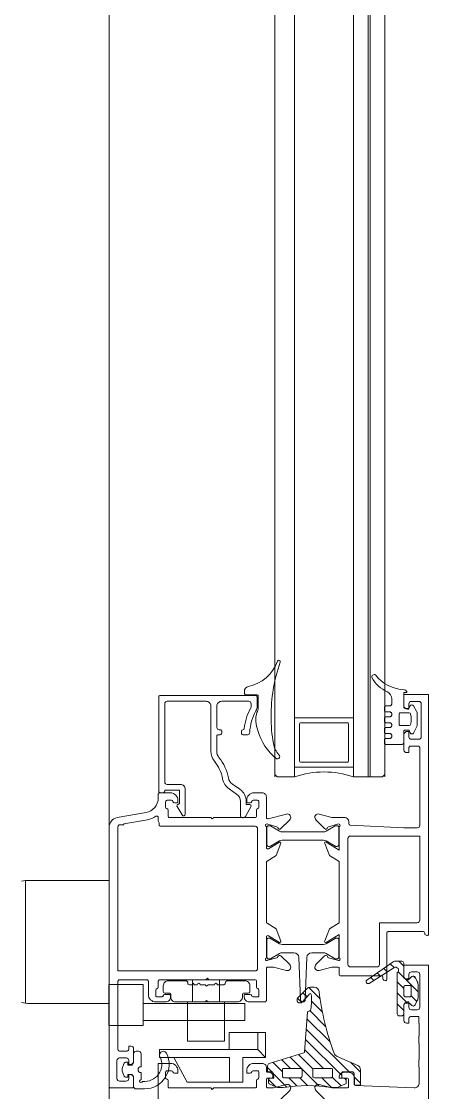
# Model space of a CAD drawing. Extents: x -9058 to 11890, y 0 to 4205.
# Drawn here: x 9847.74 to 9856.02, y 2467.28 to 2489.06 of the extents above; entities that cross this region are included whole.
import ezdxf

# ---------------------------------------------------------------- set-up
doc = ezdxf.new("R2010")
doc.units = 0
doc.header["$MEASUREMENT"] = 0
doc.layers.add('M-TEFRIS2-015', color=129, linetype='Continuous', lineweight=9)

msp = doc.modelspace()

# ---------------------------------------------------------------- hatches: boundary and pattern name
at = {"layer": 'M-TEFRIS2-015'}
h = msp.add_hatch(dxfattribs=at)
h.set_pattern_fill('ANSI31', color=256, scale=0.05, angle=450, style=0)
h.set_pattern_definition([(135, (9986.88761, 2650.53805), (0.1122532, 0.1122532), [])])
edge = h.paths.add_edge_path(flags=16)
edge.add_arc((9855.545, 2469.254), 0.025, 180, 270)
edge.add_line((9855.545, 2469.229), (9855.645, 2469.229))
edge.add_arc((9855.645, 2469.254), 0.025, 270, 360)
edge.add_line((9855.67, 2469.254), (9855.67, 2469.434))
edge.add_arc((9855.645, 2469.434), 0.025, 360, 450)
edge.add_line((9855.645, 2469.459), (9855.545, 2469.459))
edge.add_arc((9855.545, 2469.434), 0.025, 90, 180)
edge.add_line((9855.52, 2469.434), (9855.52, 2469.254))
edge = h.paths.add_edge_path()
edge.add_arc((9855.55, 2469.059), 0.035, 90, 180, ccw=False)
edge.add_line((9855.55, 2469.094), (9855.63, 2469.094))
edge.add_arc((9855.63, 2469.079), 0.015, 47.8308, 90, ccw=False)
edge.add_line((9855.64, 2469.09), (9855.682, 2469.05))
edge.add_arc((9855.71, 2469.079), 0.04, 226.3869, 332.9563)
edge.add_line((9855.745, 2469.061), (9855.791, 2469.149))
edge.add_arc((9855.635, 2469.229), 0.175, 332.9563, 360)
edge.add_line((9855.81, 2469.229), (9855.81, 2469.459))
edge.add_arc((9855.635, 2469.459), 0.175, 360, 387.0437)
edge.add_line((9855.791, 2469.538), (9855.745, 2469.627))
edge.add_arc((9855.71, 2469.609), 0.04, 387.0437, 493.6131)
edge.add_line((9855.682, 2469.638), (9855.64, 2469.598))
edge.add_arc((9855.63, 2469.609), 0.015, 270, 312.1692, ccw=False)
edge.add_line((9855.63, 2469.594), (9855.55, 2469.594))
edge.add_arc((9855.55, 2469.629), 0.035, 180, 270, ccw=False)
edge.add_line((9855.515, 2469.629), (9855.515, 2469.909))
edge.add_arc((9855.475, 2469.909), 0.04, 360, 450)
edge.add_line((9855.475, 2469.949), (9855.33, 2469.949))
edge.add_arc((9855.33, 2469.899), 0.05, 450, 490.0348)
edge.add_line((9855.298, 2469.937), (9854.764, 2469.564))
edge.add_arc((9854.79, 2469.534), 0.04, 130.0348, 303.0043)
edge.add_line((9854.812, 2469.5), (9855.317, 2469.818))
edge.add_arc((9855.349, 2469.768), 0.06, -56.1456, 123.0043, ccw=False)
edge.add_line((9855.383, 2469.718), (9855.383, 2468.879))
edge.add_arc((9855.423, 2468.879), 0.04, 180, 270)
edge.add_line((9855.423, 2468.839), (9855.475, 2468.839))
edge.add_arc((9855.475, 2468.879), 0.04, 270, 360)
edge.add_line((9855.515, 2468.879), (9855.515, 2469.059))
h = msp.add_hatch(dxfattribs=at)
h.set_pattern_fill('ANSI31', color=256, scale=0.05, style=0)
h.set_pattern_definition([(135, (9604.37365, 2468.07822), (-0.1122532, -0.1122532), [])])
h.paths.add_polyline_path([(9853.362, 2469.203), (9853.543, 2469.39, -0.203536), (9853.615, 2469.421), (9853.695, 2469.421, -0.380587), (9853.795, 2469.332, 0.061836), (9854.102, 2468.075, 0.189764), (9854.151, 2468.021), (9854.579, 2467.831, -0.285747), (9854.635, 2467.741), (9854.635, 2467.451, -0.414214), (9854.615, 2467.431), (9854.525, 2467.431, -0.414214), (9854.505, 2467.451), (9854.505, 2467.666, 0.414214), (9854.47, 2467.701), (9854.28, 2467.701, 0.414214), (9854.255, 2467.676), (9854.255, 2467.596, 0.414214), (9854.28, 2467.571), (9854.315, 2467.571, -0.414214), (9854.345, 2467.541), (9854.345, 2467.475, -0.296563), (9854.333, 2467.456), (9854.198, 2467.396, -0.104779), (9854.125, 2467.381), (9854.045, 2467.381, 0.081633), (9853.065, 2467.381), (9852.985, 2467.381, -0.104779), (9852.912, 2467.396), (9852.777, 2467.456, -0.296563), (9852.765, 2467.475), (9852.765, 2467.541, -0.414214), (9852.795, 2467.571), (9852.83, 2467.571, 0.414214), (9852.855, 2467.596), (9852.855, 2467.676, 0.414214), (9852.83, 2467.701), (9852.77, 2467.701, -0.414214), (9852.745, 2467.726), (9852.745, 2467.821, -0.328426), (9852.78, 2467.869), (9853.483, 2468.087, 0.309555), (9853.5, 2468.109), (9853.555, 2468.912, -0.394287), (9853.575, 2468.931, 0.364538), (9853.625, 2468.972, 0.068684), (9853.635, 2469.273, 0.950368), (9853.595, 2469.271, -0.000002), (9853.595, 2469.271), (9853.448, 2469.119, -0.999219)])
h.paths.add_polyline_path([(9853.695, 2467.771), (9854.035, 2467.771, -0.414214), (9854.065, 2467.741), (9854.065, 2467.611, -0.414214), (9854.035, 2467.581), (9853.695, 2467.581, -0.414214), (9853.665, 2467.611), (9853.665, 2467.741, -0.414214)], flags=16)
h.paths.add_polyline_path([(9853.445, 2467.741), (9853.445, 2467.611, -0.414214), (9853.415, 2467.581), (9853.075, 2467.581, -0.414214), (9853.045, 2467.611), (9853.045, 2467.741, -0.414214), (9853.075, 2467.771), (9853.415, 2467.771, -0.414214)], flags=16)

# ---------------------------------------------------------------- linework, layer by layer
for p, q in [((9852.894, 2473.698), (9852.894, 2519.069)), ((9853.294, 2473.698), (9853.294, 2519.069)), ((9854.494, 2473.698), (9854.494, 2519.069)), ((9854.794, 2473.698), (9854.794, 2519.069)), ((9854.832, 2473.698), (9854.832, 2519.069)), ((9855.132, 2473.698), (9855.132, 2519.069)), ((9852.894, 2476.473), (9852.894, 2474.205)), ((9852.894, 2476.473), (9852.894, 2473.748)), ((9853.294, 2476.473), (9853.294, 2473.698)), ((9854.494, 2476.473), (9854.494, 2473.698)), ((9854.794, 2476.473), (9854.794, 2473.698)), ((9854.832, 2476.473), (9854.832, 2473.698)), ((9855.132, 2476.473), (9855.132, 2473.748)), ((9854.494, 2474.898), (9853.294, 2474.898)), ((9854.494, 2473.898), (9853.294, 2473.898)), ((9852.944, 2473.698), (9852.894, 2473.748)), ((9853.294, 2473.698), (9852.944, 2473.698)), ((9855.082, 2473.698), (9854.494, 2473.698)), ((9855.082, 2473.698), (9855.132, 2473.748)), ((9847.821, 2469.096), (9847.821, 2471.588)), ((9847.907, 2471.592), (9849.521, 2471.592)), ((9849.521, 2469.092), (9847.907, 2469.092)), ((9852.706, 2468.5), (9851.965, 2468.5)), ((9851.965, 2468.5), (9851.965, 2468.154)), ((9852.546, 2468.5), (9852.546, 2468.154)), ((9852.706, 2468.154), (9852.706, 2468.5)), ((9850.55, 2468.154), (9850.55, 2467.991)), ((9850.55, 2468.154), (9852.546, 2468.154)), ((9851.971, 2467.991), (9850.55, 2467.991)), ((9851.111, 2467.491), (9850.841, 2467.991)), ((9851.971, 2467.991), (9851.971, 2467.491)), ((9852.706, 2467.991), (9852.242, 2467.991)), ((9852.242, 2467.991), (9852.242, 2467.491)), ((9852.546, 2468.154), (9852.706, 2467.991)), ((9852.706, 2467.991), (9852.706, 2468.154)), ((9852.071, 2467.491), (9851.111, 2467.491)), ((9852.242, 2467.491), (9852.071, 2467.491))]:
    msp.add_line(p, q, dxfattribs=at)
for points in [[(9849.522, 2522.696), (9849.523, 2403.938)], [(9850.217, 2468.742), (9852.283, 2468.742), (9852.283, 2469.092), (9850.217, 2469.092)]]:
    msp.add_lwpolyline(points, dxfattribs=at)
for points in [[(9852.523, 2475.368), (9852.303, 2475.368, -0.414214), (9852.273, 2475.398), (9852.273, 2475.436, -0.356389), (9852.353, 2475.534, 0.262181), (9852.947, 2476.049, -0.316752), (9852.975, 2476.068, -0.499585), (9853.004, 2476.03, 0.048291), (9852.862, 2475.475, 0.086497), (9852.865, 2474.376, 0.16681), (9852.977, 2474.148, -0.169383), (9852.991, 2474.127), (9852.993, 2474.115, -0.513067), (9852.928, 2474.067, -0.159858), (9852.548, 2474.643, -0.178819), (9852.53, 2475.009), (9852.54, 2475.028, 0.13005), (9852.553, 2475.078), (9852.553, 2475.338, 0.414214)], [(9851.743, 2474.555), (9851.783, 2474.555, 0.414214), (9851.813, 2474.585), (9851.813, 2474.625, 0.414214), (9851.783, 2474.655), (9851.763, 2474.655, -0.414214), (9851.713, 2474.705), (9851.713, 2475.135, -0.414214), (9851.813, 2475.235), (9852.362, 2475.235, -0.414214), (9852.412, 2475.185), (9852.412, 2475.134, -0.127567), (9852.403, 2475.1, 0.09888), (9852.269, 2474.682, -0.367727), (9852.241, 2474.655, 0.399482), (9852.213, 2474.625), (9852.213, 2474.585, 0.414214), (9852.243, 2474.555), (9852.334, 2474.555, 0.400329), (9852.383, 2474.603, -0.114933), (9852.507, 2475.039, 0.127017), (9852.532, 2475.136), (9852.532, 2475.325, 0.414214), (9852.502, 2475.355), (9850.562, 2475.355, 0.414214), (9850.532, 2475.325), (9850.532, 2473.405, 0.414214), (9850.562, 2473.375), (9850.622, 2473.375, 0.414214), (9850.652, 2473.405), (9850.652, 2473.425), (9850.952, 2473.425), (9850.952, 2473.155), (9850.917, 2473.135, 0.414214), (9850.906, 2473.094), (9851.005, 2472.923, 0.767327), (9851.072, 2472.941), (9851.072, 2473.445, 0.414214), (9850.972, 2473.545), (9850.702, 2473.545, -0.414214), (9850.652, 2473.595), (9850.652, 2475.185, -0.414214), (9850.702, 2475.235), (9851.493, 2475.235, -0.414214), (9851.593, 2475.135), (9851.593, 2474.222, 0.172094), (9851.664, 2474.02, -0.126051), (9851.83, 2473.659, 0.197455), (9851.961, 2473.455), (9852.116, 2473.347, -0.244698), (9852.192, 2473.199), (9852.192, 2472.92, 0.767327), (9852.294, 2472.893), (9852.408, 2473.09, 0.57735), (9852.382, 2473.135), (9852.312, 2473.135), (9852.312, 2473.199, 0.244698), (9852.184, 2473.445), (9852.03, 2473.548, -0.197455), (9851.948, 2473.676, 0.126051), (9851.757, 2474.09, -0.178336), (9851.713, 2474.222), (9851.713, 2474.525, -0.414214)], [(9855.656, 2474.976, 0.359904), (9855.627, 2475), (9855.451, 2475, 0.414214), (9855.421, 2474.97), (9855.421, 2474.77, 0.414214), (9855.451, 2474.74), (9855.627, 2474.74, 0.359904), (9855.656, 2474.764, 0.094739)], [(9854.364, 2473.998, 0.414214), (9854.394, 2474.028), (9854.394, 2474.768, 0.414214), (9854.364, 2474.798), (9853.424, 2474.798, 0.414214), (9853.394, 2474.768), (9853.394, 2474.028, 0.414214), (9853.424, 2473.998)], [(9852.521, 2473.024, -0.365977), (9852.546, 2473.054, 0.365977), (9852.571, 2473.083), (9852.571, 2473.193, 0.414214), (9852.541, 2473.223), (9852.451, 2473.223, 0.365977), (9852.422, 2473.198, -0.366034), (9852.392, 2473.173), (9852.331, 2473.173, -0.414214), (9852.321, 2473.183), (9852.321, 2473.223, -0.414214), (9852.471, 2473.373), (9852.641, 2473.373, -0.414214), (9852.721, 2473.293), (9852.721, 2472.874, 0.493043), (9852.759, 2472.845), (9853.128, 2472.943, -0.700084), (9853.203, 2472.835), (9853.19, 2472.817), (9853.017, 2472.646, -0.607471), (9852.957, 2472.662, 0.283637), (9852.936, 2472.685), (9852.752, 2472.734, 1.229391), (9852.721, 2472.684), (9852.721, 2472.263, 0.585524), (9852.767, 2472.237), (9852.986, 2472.371, -0.713664), (9853.015, 2472.347), (9852.921, 2472.097), (9852.736, 2471.984, 0.261412), (9852.721, 2471.958), (9852.721, 2470.747, 0.261412), (9852.736, 2470.722), (9852.921, 2470.608), (9853.015, 2470.359, -0.713664), (9852.986, 2470.334), (9852.767, 2470.468, 0.585524), (9852.721, 2470.443), (9852.721, 2470.022, 1.229391), (9852.752, 2469.971), (9852.936, 2470.021, 0.283637), (9852.957, 2470.043, -0.607471), (9853.017, 2470.059), (9853.19, 2469.888), (9853.203, 2469.87, -0.700084), (9853.128, 2469.762), (9852.867, 2469.832), (9852.751, 2469.832, 0.414214), (9852.721, 2469.802), (9852.721, 2469.153, -0.414214), (9852.691, 2469.123), (9852.371, 2469.123, -0.414222), (9852.271, 2469.223), (9852.271, 2469.263, -0.414214), (9852.281, 2469.273), (9852.392, 2469.273, -0.366034), (9852.422, 2469.248, 0.365977), (9852.451, 2469.223), (9852.541, 2469.223, 0.414214), (9852.571, 2469.253), (9852.571, 2469.363, 0.365977), (9852.546, 2469.393, -0.365977), (9852.521, 2469.423), (9852.521, 2469.543, 0.414214), (9852.491, 2469.573), (9851.551, 2469.573), (9851.521, 2469.603), (9851.491, 2469.573), (9850.551, 2469.573, 0.414214), (9850.521, 2469.543), (9850.521, 2469.423, -0.365977), (9850.496, 2469.393, 0.365977), (9850.471, 2469.363), (9850.471, 2469.253, 0.414214), (9850.501, 2469.223), (9850.591, 2469.223, 0.365977), (9850.621, 2469.248, -0.366034), (9850.651, 2469.273), (9850.761, 2469.273, -0.414214), (9850.771, 2469.263), (9850.771, 2469.223, -0.414214), (9850.671, 2469.123), (9850.471, 2469.123, -0.414214), (9850.321, 2469.273), (9850.321, 2469.543, 0.414214), (9850.291, 2469.573), (9849.731, 2469.573, 0.414214), (9849.701, 2469.543), (9849.701, 2468.153, 0.414214), (9849.731, 2468.123), (9849.891, 2468.123, 0.414214), (9849.921, 2468.153), (9849.921, 2468.223), (9849.971, 2468.223, -0.414214), (9850.021, 2468.173), (9850.021, 2467.918, -0.414214), (9849.951, 2467.848), (9849.931, 2467.848, -0.414214), (9849.921, 2467.858), (9849.921, 2467.933, 0.414214), (9849.871, 2467.983), (9849.731, 2467.983, 0.414214), (9849.681, 2467.933), (9849.681, 2467.563, 0.414214), (9849.731, 2467.513), (9849.871, 2467.513, 0.414214), (9849.921, 2467.563), (9849.921, 2467.638, -0.414214), (9849.931, 2467.648), (9849.951, 2467.648, -0.414214), (9850.021, 2467.578), (9850.021, 2467.403, -0.414214), (9849.991, 2467.373), (9849.551, 2467.373, -0.414214), (9849.521, 2467.403), (9849.521, 2472.673, -0.363975), (9849.687, 2472.87), (9850.273, 2472.974, 0.36397), (9850.521, 2473.269), (9850.521, 2473.343, -0.414214), (9850.551, 2473.373), (9850.771, 2473.373, -0.414214), (9850.921, 2473.223), (9850.921, 2473.183, -0.414214), (9850.911, 2473.173), (9850.851, 2473.173, -0.366034), (9850.821, 2473.198, 0.365977), (9850.791, 2473.223), (9850.701, 2473.223, 0.414214), (9850.671, 2473.193), (9850.671, 2473.083, 0.365977), (9850.696, 2473.054, -0.365977), (9850.721, 2473.024), (9850.721, 2472.903, 0.414214), (9850.751, 2472.873), (9851.591, 2472.873), (9851.621, 2472.843), (9851.651, 2472.873), (9852.491, 2472.873, 0.414214), (9852.521, 2472.903)], [(9849.701, 2472.672, -0.207097), (9849.723, 2472.723), (9849.821, 2472.723), (9849.821, 2472.742), (9850.3, 2472.826, 0.106114), (9850.475, 2472.897, -0.602221), (9850.521, 2472.872), (9850.521, 2472.823, 0.162278), (9850.541, 2472.763), (9850.541, 2472.723, 0.414214), (9850.571, 2472.693), (9852.491, 2472.693, -0.414214), (9852.541, 2472.643), (9852.541, 2469.803, -0.414214), (9852.491, 2469.753), (9849.701, 2469.753)], [(9853.936, 2472.593), (9854.122, 2472.701, -0.131652), (9854.137, 2472.705), (9854.163, 2472.705, -0.414214), (9854.193, 2472.675), (9854.193, 2472.315, -0.414214), (9854.163, 2472.285), (9854.137, 2472.285, -0.131652), (9854.122, 2472.289), (9853.936, 2472.396, 0.131652), (9853.886, 2472.41), (9853.04, 2472.41, 0.131652), (9852.99, 2472.396), (9852.803, 2472.289, -0.131652), (9852.788, 2472.285), (9852.763, 2472.285, -0.414214), (9852.733, 2472.315), (9852.733, 2472.675, -0.414214), (9852.763, 2472.705), (9852.788, 2472.705, -0.131652), (9852.803, 2472.701), (9852.99, 2472.593, 0.131652), (9853.04, 2472.58), (9853.886, 2472.58, 0.131652)], [(9855.021, 2470.723), (9855.021, 2469.883, -0.414214), (9854.971, 2469.833), (9854.431, 2469.833, -0.414214), (9854.381, 2469.883), (9854.381, 2472.443, -0.414214), (9854.431, 2472.493), (9855.841, 2472.493), (9855.841, 2470.783, -0.414214), (9855.791, 2470.733), (9855.031, 2470.733, 0.414214)], [(9853.38, 2470.027, 0.403142), (9853.281, 2470.123), (9853.04, 2470.123, 0.131652), (9852.99, 2470.11), (9852.803, 2470.002, -0.131652), (9852.788, 2469.998), (9852.763, 2469.998, -0.414214), (9852.733, 2470.028), (9852.733, 2470.388, -0.414214), (9852.763, 2470.418), (9852.788, 2470.418, -0.131652), (9852.803, 2470.414), (9852.99, 2470.307, 0.131652), (9853.04, 2470.293), (9853.886, 2470.293, 0.131652), (9853.936, 2470.307), (9854.122, 2470.414, -0.131652), (9854.137, 2470.418), (9854.163, 2470.418, -0.414214), (9854.193, 2470.388), (9854.193, 2470.028, -0.414214), (9854.163, 2469.998), (9854.137, 2469.998, -0.131652), (9854.122, 2470.002), (9853.936, 2470.11, 0.131652), (9853.886, 2470.123), (9853.645, 2470.123, 0.403142), (9853.545, 2470.027), (9853.513, 2469.172, -0.962756), (9853.413, 2469.172)], [(9855.515, 2469.059, -0.414214), (9855.55, 2469.094), (9855.63, 2469.094, -0.186103), (9855.64, 2469.09), (9855.682, 2469.05, 0.501687), (9855.745, 2469.061), (9855.791, 2469.149, 0.118551), (9855.81, 2469.229), (9855.81, 2469.459, 0.118551), (9855.791, 2469.538), (9855.745, 2469.627, 0.501687), (9855.682, 2469.638), (9855.64, 2469.598, -0.186103), (9855.63, 2469.594), (9855.55, 2469.594, -0.414214), (9855.515, 2469.629), (9855.515, 2469.909, 0.414214), (9855.475, 2469.949), (9855.33, 2469.949, 0.176484), (9855.298, 2469.937), (9854.764, 2469.564, 0.940455), (9854.812, 2469.5), (9855.317, 2469.818, -0.992608), (9855.383, 2469.718), (9855.383, 2468.879, 0.414214), (9855.423, 2468.839), (9855.475, 2468.839, 0.414214), (9855.515, 2468.879)], [(9851.474, 2469.472), (9851.374, 2469.472, 1), (9851.314, 2469.472), (9851.251, 2469.472), (9851.234, 2469.502), (9851.217, 2469.472), (9851.154, 2469.472, -0.414214), (9851.124, 2469.502, 0.414214), (9851.074, 2469.552), (9850.724, 2469.552, 0.414214), (9850.624, 2469.452), (9850.624, 2469.332, 0.414214), (9850.654, 2469.302), (9850.744, 2469.302, -0.414214), (9850.774, 2469.272), (9850.774, 2469.222, 0.414214), (9850.874, 2469.122), (9850.924, 2469.122), (9851.474, 2469.122), (9851.504, 2469.152), (9851.534, 2469.122), (9852.084, 2469.122), (9852.134, 2469.122, 0.414214), (9852.234, 2469.222), (9852.234, 2469.272, -0.414214), (9852.264, 2469.302), (9852.354, 2469.302, 0.414214), (9852.384, 2469.332), (9852.384, 2469.452, 0.414214), (9852.284, 2469.552), (9851.934, 2469.552, 0.414214), (9851.884, 2469.502, -0.414214), (9851.854, 2469.472), (9851.724, 2469.472, 1), (9851.664, 2469.472), (9851.534, 2469.472), (9851.504, 2469.442)], [(9855.52, 2469.254, 0.414214), (9855.545, 2469.229), (9855.645, 2469.229, 0.414214), (9855.67, 2469.254), (9855.67, 2469.434, 0.414214), (9855.645, 2469.459), (9855.545, 2469.459, 0.414214), (9855.52, 2469.434)], [(9849.901, 2467.59), (9849.901, 2467.65), (9849.981, 2467.65, -0.236068), (9850.021, 2467.57), (9850.021, 2467.405, 0.414214), (9850.071, 2467.355), (9850.243, 2467.355, 0.557109), (9850.69, 2468.078, 0.284432), (9850.623, 2468.12, 0.557109), (9850.556, 2468.011, -0.59685), (9850.201, 2467.508, -2.161979), (9850.171, 2467.543), (9850.171, 2467.685, -1), (9850.171, 2467.805), (9850.171, 2468.07, 0.414214), (9850.121, 2468.12), (9850.071, 2468.12, 0.414214), (9850.021, 2468.07), (9850.021, 2467.92, -0.236068), (9849.981, 2467.84), (9849.901, 2467.84), (9849.901, 2467.9), (9849.868, 2467.9, 0.323522), (9849.82, 2467.866), (9849.789, 2467.772, 0.019238), (9849.787, 2467.765), (9849.787, 2467.725, 0.019238), (9849.789, 2467.717), (9849.82, 2467.624, 0.323522), (9849.868, 2467.59)], [(9853.077, 2467.771, 0.414214), (9853.047, 2467.741), (9853.047, 2467.611, 0.414214), (9853.077, 2467.581), (9853.417, 2467.581, 0.414214), (9853.447, 2467.611), (9853.447, 2467.741, 0.414214), (9853.417, 2467.771)], [(9853.697, 2467.771, 0.414214), (9853.667, 2467.741), (9853.667, 2467.611, 0.414214), (9853.697, 2467.581), (9854.037, 2467.581, 0.414214), (9854.067, 2467.611), (9854.067, 2467.741, 0.414214), (9854.037, 2467.771)]]:
    msp.add_lwpolyline(points, format="xyb", close=True, dxfattribs=at)
for points in [[(9855.532, 2475.465, -0.220745), (9854.938, 2475.774, 0.651907), (9854.869, 2475.718, 0.176952), (9855.185, 2475.427, -0.281357), (9855.273, 2475.283), (9855.273, 2475.203), (9855.273, 2475.189), (9855.272, 2475.182), (9855.271, 2475.174), (9855.268, 2475.167), (9855.264, 2475.16), (9855.258, 2475.154), (9855.252, 2475.148), (9855.245, 2475.144), (9855.238, 2475.141), (9855.223, 2475.139), (9855.147, 2475.139), (9855.144, 2475.139), (9855.141, 2475.138), (9855.138, 2475.137), (9855.135, 2475.135), (9855.133, 2475.133), (9855.131, 2475.131), (9855.129, 2475.128), (9855.128, 2475.125), (9855.127, 2475.119), (9855.127, 2475.039), (9855.127, 2475.036), (9855.128, 2475.033), (9855.129, 2475.03), (9855.131, 2475.027), (9855.133, 2475.025), (9855.135, 2475.023), (9855.138, 2475.021), (9855.141, 2475.02), (9855.147, 2475.019), (9855.223, 2475.019), (9855.23, 2475.018), (9855.238, 2475.017), (9855.245, 2475.014), (9855.252, 2475.01), (9855.258, 2475.004), (9855.264, 2474.998), (9855.268, 2474.991), (9855.271, 2474.984), (9855.273, 2474.969), (9855.272, 2474.962), (9855.271, 2474.954), (9855.268, 2474.947), (9855.264, 2474.94), (9855.258, 2474.934), (9855.252, 2474.928), (9855.245, 2474.924), (9855.238, 2474.921), (9855.223, 2474.919), (9855.147, 2474.919), (9855.144, 2474.919), (9855.141, 2474.918), (9855.138, 2474.917), (9855.135, 2474.915), (9855.133, 2474.913), (9855.131, 2474.911), (9855.129, 2474.908), (9855.128, 2474.905), (9855.127, 2474.899), (9855.127, 2474.819), (9855.127, 2474.816), (9855.128, 2474.813), (9855.129, 2474.81), (9855.131, 2474.807), (9855.133, 2474.805), (9855.135, 2474.803), (9855.138, 2474.801), (9855.141, 2474.8), (9855.147, 2474.799), (9855.223, 2474.799), (9855.23, 2474.798), (9855.238, 2474.797), (9855.245, 2474.794), (9855.252, 2474.79), (9855.258, 2474.784), (9855.264, 2474.778), (9855.268, 2474.771), (9855.271, 2474.764), (9855.273, 2474.749), (9855.272, 2474.742), (9855.271, 2474.734), (9855.268, 2474.727), (9855.264, 2474.72), (9855.258, 2474.714), (9855.252, 2474.708), (9855.245, 2474.704), (9855.238, 2474.701), (9855.223, 2474.699), (9855.147, 2474.699), (9855.144, 2474.699), (9855.141, 2474.698), (9855.138, 2474.697), (9855.135, 2474.695), (9855.133, 2474.693), (9855.131, 2474.691), (9855.129, 2474.688), (9855.128, 2474.685), (9855.127, 2474.679), (9855.127, 2474.599), (9855.127, 2474.596), (9855.128, 2474.593), (9855.129, 2474.59), (9855.131, 2474.587), (9855.133, 2474.585), (9855.135, 2474.583), (9855.138, 2474.581), (9855.141, 2474.58), (9855.147, 2474.579), (9855.223, 2474.579), (9855.23, 2474.578), (9855.238, 2474.577), (9855.245, 2474.574), (9855.252, 2474.57), (9855.258, 2474.564), (9855.264, 2474.558), (9855.268, 2474.551), (9855.271, 2474.544), (9855.273, 2474.529), (9855.272, 2474.522), (9855.271, 2474.514), (9855.268, 2474.507), (9855.264, 2474.5), (9855.258, 2474.494), (9855.252, 2474.488), (9855.245, 2474.484), (9855.238, 2474.481), (9855.223, 2474.479), (9855.147, 2474.479), (9855.144, 2474.479), (9855.141, 2474.478), (9855.138, 2474.477), (9855.135, 2474.475), (9855.133, 2474.473), (9855.131, 2474.471), (9855.129, 2474.468), (9855.128, 2474.465), (9855.127, 2474.459), (9855.127, 2474.379), (9855.127, 2474.376), (9855.128, 2474.373), (9855.129, 2474.37), (9855.131, 2474.367), (9855.133, 2474.365), (9855.135, 2474.363), (9855.138, 2474.361), (9855.141, 2474.36), (9855.147, 2474.359), (9855.485, 2474.359, 0.414214), (9855.515, 2474.389), (9855.515, 2474.62, -0.414214), (9855.545, 2474.65), (9855.61, 2474.65, -0.291535), (9855.628, 2474.638), (9855.648, 2474.59, 0.613042), (9855.711, 2474.588), (9855.774, 2474.707, 0.127095), (9855.79, 2474.77), (9855.79, 2474.97, 0.127095), (9855.774, 2475.033), (9855.716, 2475.142, 0.585233), (9855.647, 2475.142), (9855.622, 2475.094, -0.167811), (9855.61, 2475.09), (9855.545, 2475.09, -0.414214), (9855.515, 2475.12), (9855.515, 2475.415), (9855.579, 2475.415, 0.394677), (9855.532, 2475.465)], [(9854.399, 2472.754, 0.459137), (9854.427, 2472.718), (9855.521, 2472.663), (9855.791, 2472.663, 0.414214), (9855.841, 2472.713), (9855.841, 2474.293, 0.414214), (9855.811, 2474.323), (9855.651, 2474.323, 0.414214), (9855.621, 2474.293), (9855.621, 2474.193), (9855.571, 2474.193, -0.414214), (9855.521, 2474.243), (9855.521, 2474.553, -0.414214), (9855.591, 2474.623), (9855.611, 2474.623, -0.414214), (9855.621, 2474.613), (9855.621, 2474.513, 0.414214), (9855.671, 2474.463), (9855.821, 2474.463, 0.414214), (9855.871, 2474.513), (9855.871, 2475.183, 0.414214), (9855.821, 2475.233), (9855.671, 2475.233, 0.414214), (9855.621, 2475.183), (9855.621, 2475.083, -0.414214), (9855.611, 2475.073), (9855.591, 2475.073, -0.414214), (9855.521, 2475.143), (9855.521, 2475.363, -0.414214), (9855.531, 2475.373), (9856.011, 2475.373, -0.414214), (9856.021, 2475.363), (9856.021, 2470.498, -0.535184), (9855.987, 2470.475), (9855.943, 2470.493), (9855.943, 2470.523, 0.414214), (9855.913, 2470.553), (9855.201, 2470.553, 0.414214), (9855.171, 2470.523), (9855.171, 2469.578, -0.535184), (9855.137, 2469.555), (9855.112, 2469.566, -0.302776), (9855.093, 2469.593), (9855.093, 2469.623, 0.414214), (9855.063, 2469.653), (9854.231, 2469.653, -0.414214), (9854.201, 2469.683), (9854.201, 2469.802, 0.414214), (9854.171, 2469.832), (9854.056, 2469.832), (9853.795, 2469.762, -0.700084), (9853.72, 2469.87), (9853.732, 2469.888), (9853.905, 2470.059, -0.607471), (9853.965, 2470.043, 0.283637), (9853.987, 2470.021), (9854.171, 2469.971, 1.229391), (9854.201, 2470.022), (9854.201, 2470.496), (9853.935, 2470.333, -0.859449), (9853.909, 2470.364), (9854.002, 2470.608), (9854.201, 2470.73), (9854.201, 2471.975), (9854.002, 2472.097), (9853.909, 2472.342, -0.859449), (9853.935, 2472.372), (9854.201, 2472.209), (9854.201, 2472.684, 1.229391), (9854.171, 2472.734), (9853.987, 2472.685, 0.283637), (9853.965, 2472.662, -0.607471), (9853.905, 2472.646), (9853.732, 2472.817), (9853.72, 2472.835, -0.700084), (9853.795, 2472.943), (9854.056, 2472.873), (9854.301, 2472.873, -0.474196), (9854.399, 2472.754)], [(9853.905, 2467.146), (9853.732, 2467.317), (9853.72, 2467.335, -0.700084), (9853.795, 2467.443), (9854.056, 2467.373), (9854.361, 2467.373, 0.414214), (9854.391, 2467.403), (9854.391, 2467.543, 0.414214), (9854.361, 2467.573), (9854.211, 2467.573, -0.414214), (9854.201, 2467.583), (9854.201, 2467.593, -0.414214), (9854.301, 2467.693), (9854.391, 2467.693, -0.414214), (9854.511, 2467.573), (9854.511, 2467.452, 0.403083), (9854.54, 2467.422), (9855.728, 2467.377, 0.425337), (9855.831, 2467.477), (9855.831, 2467.797), (9855.821, 2467.797), (9855.821, 2467.947), (9855.831, 2467.947), (9855.831, 2468.277), (9855.821, 2468.277), (9855.821, 2468.427), (9855.831, 2468.427), (9855.831, 2468.693), (9855.821, 2468.693), (9855.821, 2468.823), (9855.651, 2468.823, 0.414214), (9855.621, 2468.793), (9855.621, 2468.693), (9855.571, 2468.693, -0.414214), (9855.521, 2468.743), (9855.521, 2469.053, -0.414214), (9855.591, 2469.123), (9855.611, 2469.123, -0.414214), (9855.621, 2469.113), (9855.621, 2469.013, 0.414214), (9855.671, 2468.963), (9855.791, 2468.963, 0.414214), (9855.841, 2469.013), (9855.841, 2469.683, 0.414214), (9855.791, 2469.733), (9855.671, 2469.733, 0.414214), (9855.621, 2469.683), (9855.621, 2469.583, -0.414214), (9855.611, 2469.573), (9855.591, 2469.573, -0.414214), (9855.521, 2469.643), (9855.521, 2469.863, -0.414214), (9855.531, 2469.873), (9856.011, 2469.873, -0.414214), (9856.021, 2469.863), (9856.021, 2461.883, -0.414214)], [(9853.065, 2467.381, -0.081633), (9854.045, 2467.381), (9854.125, 2467.381, 0.104779), (9854.198, 2467.396), (9854.333, 2467.456, 0.296563), (9854.345, 2467.475), (9854.345, 2467.541, 0.414214), (9854.315, 2467.571), (9854.28, 2467.571, -0.414214), (9854.255, 2467.596), (9854.255, 2467.676, -0.414214), (9854.28, 2467.701), (9854.47, 2467.701, -0.414214), (9854.505, 2467.666), (9854.505, 2467.451, 0.414214), (9854.525, 2467.431), (9854.615, 2467.431, 0.414214), (9854.635, 2467.451), (9854.635, 2467.741, 0.285747), (9854.579, 2467.831), (9854.151, 2468.021, -0.189764), (9854.102, 2468.075, -0.061836), (9853.795, 2469.332, 0.380587), (9853.695, 2469.421), (9853.615, 2469.421, 0.203536), (9853.543, 2469.39), (9853.362, 2469.203, 0.999219), (9853.448, 2469.119), (9853.595, 2469.271, -0.950364), (9853.635, 2469.273, -0.068684), (9853.625, 2468.972, -0.364538), (9853.575, 2468.931, 0.394287), (9853.555, 2468.912), (9853.5, 2468.109, -0.309555), (9853.483, 2468.087), (9852.78, 2467.869, 0.328426), (9852.745, 2467.821), (9852.745, 2467.726, 0.414214), (9852.77, 2467.701), (9852.83, 2467.701, -0.414214), (9852.855, 2467.676), (9852.855, 2467.596, -0.414214), (9852.83, 2467.571), (9852.795, 2467.571, 0.414214), (9852.765, 2467.541), (9852.765, 2467.475, 0.296563), (9852.777, 2467.456), (9852.912, 2467.396, 0.104779), (9852.985, 2467.381), (9853.065, 2467.381)], [(9852.721, 2467.793, 0.414222), (9852.641, 2467.873), (9852.471, 2467.873, 0.414214), (9852.321, 2467.723), (9852.321, 2467.683, 0.414214), (9852.331, 2467.673), (9852.392, 2467.673, 0.366034), (9852.422, 2467.698, -0.365977), (9852.451, 2467.723), (9852.541, 2467.723, -0.414214), (9852.571, 2467.693), (9852.571, 2467.583, -0.365977), (9852.546, 2467.554, 0.365977), (9852.521, 2467.524), (9852.521, 2467.403, -0.414214), (9852.491, 2467.373), (9851.651, 2467.373), (9851.621, 2467.343), (9851.591, 2467.373), (9850.751, 2467.373, -0.414214), (9850.721, 2467.403), (9850.721, 2467.524, 0.365977), (9850.696, 2467.554, -0.365977), (9850.671, 2467.583), (9850.671, 2467.693, -0.414214), (9850.701, 2467.723), (9850.791, 2467.723, -0.365977), (9850.821, 2467.698, 0.366034), (9850.851, 2467.673), (9850.911, 2467.673, 0.414214), (9850.921, 2467.683), (9850.921, 2467.723, 0.414214), (9850.771, 2467.873), (9850.531, 2467.873, 0.414214), (9850.521, 2467.863), (9850.521, 2463.883, 0.414214)], [(9853.017, 2467.146), (9853.19, 2467.317), (9853.203, 2467.335, 0.700084), (9853.128, 2467.443), (9852.867, 2467.373), (9852.751, 2467.373, -0.414214), (9852.721, 2467.403), (9852.721, 2467.543, -0.414214), (9852.751, 2467.573), (9852.861, 2467.573, 0.414214), (9852.871, 2467.583), (9852.871, 2467.593, 0.414214), (9852.771, 2467.693), (9852.751, 2467.693, -0.414214), (9852.721, 2467.723), (9852.721, 2467.793)]]:
    msp.add_lwpolyline(points, format="xyb", dxfattribs=at)
for points in [[(9851.768, 2469.122), (9851.219, 2469.122), (9851.219, 2469.573), (9851.768, 2469.573)], [(9849.517, 2469.475), (9849.517, 2468.642), (9850.217, 2468.642), (9850.217, 2469.475)], [(9851.87, 2469.122), (9851.117, 2469.122), (9851.117, 2468.322), (9851.87, 2468.322)]]:
    msp.add_lwpolyline(points, close=True, dxfattribs=at)
for centre, radius, start, end in [((9853.894, 2471.948), 1.85, 71.0754, 108.9246), ((9847.907, 2470.692), 0.9, 90, 100.8855), ((9847.907, 2469.992), 0.9, 259.1145, 270), ((9850.601, 2469.253), 0.03, 270, 350.4059)]:
    msp.add_arc(centre, radius, start, end, dxfattribs=at)

doc.saveas('drawing.dxf')
